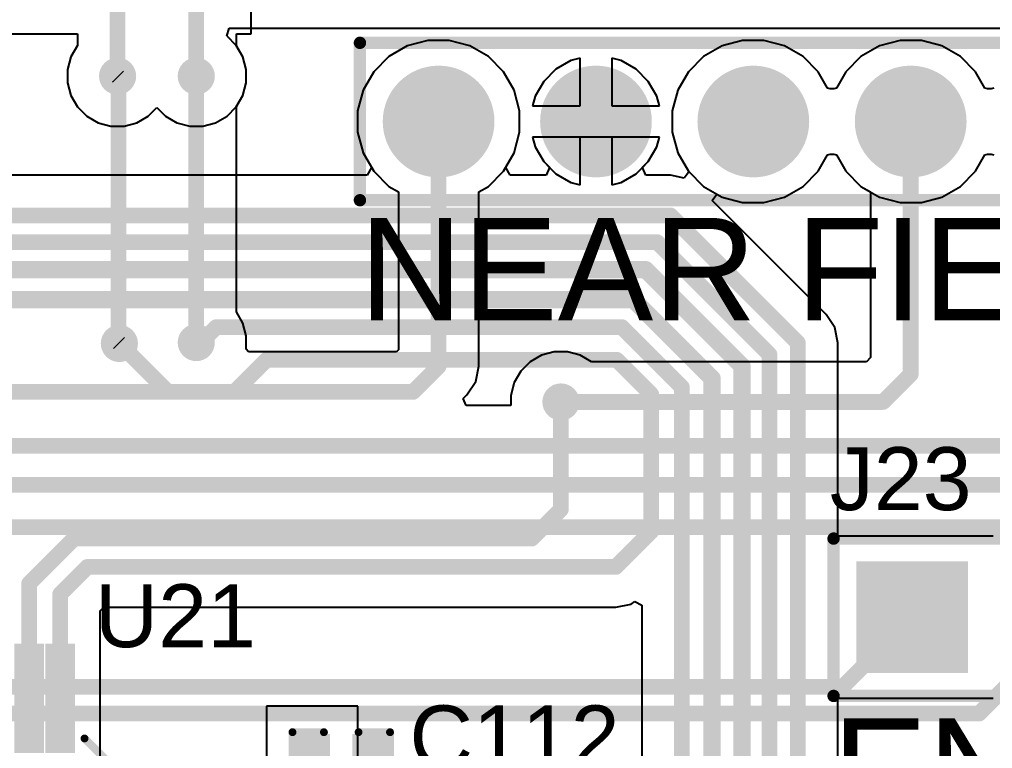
# Model space of a CAD drawing. Header units: millimetres. Extents: x 0 to 214, y 0 to 214.
# Drawn here: x 4.442 to 5.06, y 3.085 to 3.548 of the extents above; entities that cross this region are included whole.
import ezdxf

# ---------------------------------------------------------------- set-up
doc = ezdxf.new("R2010")
doc.units = ezdxf.units.MM
doc.header["$MEASUREMENT"] = 0
for name, color, linetype in [('BottomLayer', 5, 'Continuous'), ('BottomSolder', 6, 'Continuous'), ('MultiLayer', 9, 'Continuous'), ('PadHoleLayer', 156, 'Continuous'), ('TopLayer', 1, 'Continuous'), ('TopOverlay', 2, 'Continuous'), ('TopPaste', 8, 'Continuous'), ('TopSolder', 216, 'Continuous'), ('ViaHoleLayer', 16, 'Continuous')]:
    doc.layers.add(name, color=color, linetype=linetype)
doc.styles.add('Arial', font='', dxfattribs={"height": 0.2})
doc.styles.get('Arial').set_extended_font_data('Arial')

# ---------------------------------------------------------------- blocks, each defined once
blk = doc.blocks.new('C___0402_9')
at = {"layer": 'TopLayer'}
for points in [[(-0.0275, -0.0125), (-0.0275, 0.0125), (-0.0095, 0.0125), (-0.0095, -0.0125)], [(0.0095, -0.0125), (0.0095, 0.0125), (0.0275, 0.0125), (0.0275, -0.0125)]]:
    blk.add_hatch(color=1, dxfattribs=at).paths.add_polyline_path(points)
at = {"layer": 'TopPaste'}
for points in [[(-0.0275, -0.0125), (-0.0275, 0.0125), (-0.0095, 0.0125), (-0.0095, -0.0125)], [(0.0095, -0.0125), (0.0095, 0.0125), (0.0275, 0.0125), (0.0275, -0.0125)]]:
    blk.add_hatch(color=8, dxfattribs=at).paths.add_polyline_path(points)
at = {"layer": 'TopSolder'}
for points in [[(-0.02986, -0.01486), (-0.02986, 0.01486), (-0.00714, 0.01486), (-0.00714, -0.01486)], [(0.00714, -0.01486), (0.00714, 0.01486), (0.02986, 0.01486), (0.02986, -0.01486)]]:
    blk.add_hatch(color=216, dxfattribs=at).paths.add_polyline_path(points)
at = {"layer": 'TopOverlay', "const_width": 0.005}
for points in [[(-0.031, -0.016), (-0.031, 0.016)], [(-0.031, 0.016), (-0.011, 0.016)], [(0.011, 0.016), (0.031, 0.016)], [(0.031, -0.016), (0.031, 0.016)], [(-0.031, -0.016), (-0.011, -0.016)], [(0.011, -0.016), (0.031, -0.016)]]:
    blk.add_lwpolyline(points, dxfattribs=at)
at = {"layer": 'TopOverlay', "const_width": 0.0025}
for points in [[(-0.03225, 0.016, 1), (-0.02975, 0.016, 1)], [(-0.03225, 0.016, 1), (-0.02975, 0.016, 1)], [(-0.01225, 0.016, 1), (-0.00975, 0.016, 1)], [(0.00975, 0.016, 1), (0.01225, 0.016, 1)], [(0.02975, 0.016, 1), (0.03225, 0.016, 1)], [(0.02975, 0.016, 1), (0.03225, 0.016, 1)], [(-0.03225, -0.016, 1), (-0.02975, -0.016, 1)], [(-0.03225, -0.016, 1), (-0.02975, -0.016, 1)], [(-0.01225, -0.016, 1), (-0.00975, -0.016, 1)], [(0.00975, -0.016, 1), (0.01225, -0.016, 1)], [(0.02975, -0.016, 1), (0.03225, -0.016, 1)], [(0.02975, -0.016, 1), (0.03225, -0.016, 1)]]:
    blk.add_lwpolyline(points, format="xyb", close=True, dxfattribs=at)
blk = doc.blocks.new('HDR1X7_83')
at = {"layer": 'BottomLayer'}
h = blk.add_hatch(color=5, dxfattribs=at)
edge = h.paths.add_edge_path()
edge.add_arc((0.3, 0), 0.0315, 0, 360)
h = blk.add_hatch(color=5, dxfattribs=at)
edge = h.paths.add_edge_path()
edge.add_arc((0.4, 0), 0.0315, 0, 360)
h = blk.add_hatch(color=5, dxfattribs=at)
edge = h.paths.add_edge_path()
edge.add_arc((0.5, 0), 0.0315, 0, 360)
h = blk.add_hatch(color=5, dxfattribs=at)
edge = h.paths.add_edge_path()
edge.add_arc((0.6, 0), 0.0315, 0, 360)
at = {"layer": 'BottomSolder'}
h = blk.add_hatch(color=6, dxfattribs=at)
edge = h.paths.add_edge_path()
edge.add_arc((0.3, 0), 0.0355, 0, 360)
h = blk.add_hatch(color=6, dxfattribs=at)
edge = h.paths.add_edge_path()
edge.add_arc((0.4, 0), 0.0355, 0, 360)
h = blk.add_hatch(color=6, dxfattribs=at)
edge = h.paths.add_edge_path()
edge.add_arc((0.5, 0), 0.0355, 0, 360)
h = blk.add_hatch(color=6, dxfattribs=at)
edge = h.paths.add_edge_path()
edge.add_arc((0.6, 0), 0.0355, 0, 360)
at = {"layer": 'MultiLayer'}
h = blk.add_hatch(color=9, dxfattribs=at)
edge = h.paths.add_edge_path()
edge.add_arc((0.3, 0), 0.0315, 0, 360)
h = blk.add_hatch(color=9, dxfattribs=at)
edge = h.paths.add_edge_path()
edge.add_arc((0.4, 0), 0.0315, 0, 360)
h = blk.add_hatch(color=9, dxfattribs=at)
edge = h.paths.add_edge_path()
edge.add_arc((0.5, 0), 0.0315, 0, 360)
h = blk.add_hatch(color=9, dxfattribs=at)
edge = h.paths.add_edge_path()
edge.add_arc((0.6, 0), 0.0315, 0, 360)
at = {"layer": 'PadHoleLayer'}
h = blk.add_hatch(color=156, dxfattribs=at)
edge = h.paths.add_edge_path()
edge.add_arc((0.3, 0), 0.01772, 0, 360)
h = blk.add_hatch(color=156, dxfattribs=at)
edge = h.paths.add_edge_path()
edge.add_arc((0.4, 0), 0.01772, 0, 360)
h = blk.add_hatch(color=156, dxfattribs=at)
edge = h.paths.add_edge_path()
edge.add_arc((0.5, 0), 0.01772, 0, 360)
h = blk.add_hatch(color=156, dxfattribs=at)
edge = h.paths.add_edge_path()
edge.add_arc((0.6, 0), 0.01772, 0, 360)
at = {"layer": 'TopLayer'}
h = blk.add_hatch(color=1, dxfattribs=at)
edge = h.paths.add_edge_path()
edge.add_arc((0.3, 0), 0.0315, 0, 360)
h = blk.add_hatch(color=1, dxfattribs=at)
edge = h.paths.add_edge_path()
edge.add_arc((0.4, 0), 0.0315, 0, 360)
h = blk.add_hatch(color=1, dxfattribs=at)
edge = h.paths.add_edge_path()
edge.add_arc((0.5, 0), 0.0315, 0, 360)
h = blk.add_hatch(color=1, dxfattribs=at)
edge = h.paths.add_edge_path()
edge.add_arc((0.6, 0), 0.0315, 0, 360)
at = {"layer": 'TopSolder'}
h = blk.add_hatch(color=216, dxfattribs=at)
edge = h.paths.add_edge_path()
edge.add_arc((0.3, 0), 0.0355, 0, 360)
h = blk.add_hatch(color=216, dxfattribs=at)
edge = h.paths.add_edge_path()
edge.add_arc((0.4, 0), 0.0355, 0, 360)
h = blk.add_hatch(color=216, dxfattribs=at)
edge = h.paths.add_edge_path()
edge.add_arc((0.5, 0), 0.0355, 0, 360)
h = blk.add_hatch(color=216, dxfattribs=at)
edge = h.paths.add_edge_path()
edge.add_arc((0.6, 0), 0.0355, 0, 360)
at = {"layer": 'TopOverlay', "const_width": 0.00787}
for points in [[(0.65, 0.05), (-0.05, 0.05)], [(0.65, 0.05), (0.65, -0.05)], [(0.65, -0.05), (-0.05, -0.05)]]:
    blk.add_lwpolyline(points, dxfattribs=at)
at = {"layer": 'TopOverlay', "const_width": 0.00394}
for points in [[(0.64803, 0.05, 1), (0.65197, 0.05, 1)], [(0.64803, 0.05, 1), (0.65197, 0.05, 1)], [(0.64803, -0.05, 1), (0.65197, -0.05, 1)], [(0.64803, -0.05, 1), (0.65197, -0.05, 1)]]:
    blk.add_lwpolyline(points, format="xyb", close=True, dxfattribs=at)
blk = doc.blocks.new('HDR1X4__109')
at = {"layer": 'BottomLayer'}
blk.add_hatch(color=5, dxfattribs=at).paths.add_polyline_path([(-0.0315, 0.0315), (0.0315, 0.0315), (0.0315, -0.0315), (-0.0315, -0.0315)])
h = blk.add_hatch(color=5, dxfattribs=at)
edge = h.paths.add_edge_path()
edge.add_arc((0.1, 0), 0.0315, 0, 360)
h = blk.add_hatch(color=5, dxfattribs=at)
edge = h.paths.add_edge_path()
edge.add_arc((0.2, 0), 0.0315, 0, 360)
h = blk.add_hatch(color=5, dxfattribs=at)
edge = h.paths.add_edge_path()
edge.add_arc((0.3, 0), 0.0315, 0, 360)
at = {"layer": 'BottomSolder'}
blk.add_hatch(color=6, dxfattribs=at).paths.add_polyline_path([(-0.0355, 0.0355), (0.0355, 0.0355), (0.0355, -0.0355), (-0.0355, -0.0355)])
h = blk.add_hatch(color=6, dxfattribs=at)
edge = h.paths.add_edge_path()
edge.add_arc((0.1, 0), 0.0355, 0, 360)
h = blk.add_hatch(color=6, dxfattribs=at)
edge = h.paths.add_edge_path()
edge.add_arc((0.2, 0), 0.0355, 0, 360)
h = blk.add_hatch(color=6, dxfattribs=at)
edge = h.paths.add_edge_path()
edge.add_arc((0.3, 0), 0.0355, 0, 360)
at = {"layer": 'MultiLayer'}
blk.add_hatch(color=9, dxfattribs=at).paths.add_polyline_path([(-0.0315, 0.0315), (0.0315, 0.0315), (0.0315, -0.0315), (-0.0315, -0.0315)])
h = blk.add_hatch(color=9, dxfattribs=at)
edge = h.paths.add_edge_path()
edge.add_arc((0.1, 0), 0.0315, 0, 360)
h = blk.add_hatch(color=9, dxfattribs=at)
edge = h.paths.add_edge_path()
edge.add_arc((0.2, 0), 0.0315, 0, 360)
h = blk.add_hatch(color=9, dxfattribs=at)
edge = h.paths.add_edge_path()
edge.add_arc((0.3, 0), 0.0315, 0, 360)
at = {"layer": 'PadHoleLayer'}
h = blk.add_hatch(color=156, dxfattribs=at)
edge = h.paths.add_edge_path()
edge.add_arc((0, 0), 0.0187, 0, 360)
h = blk.add_hatch(color=156, dxfattribs=at)
edge = h.paths.add_edge_path()
edge.add_arc((0.1, 0), 0.0187, 0, 360)
h = blk.add_hatch(color=156, dxfattribs=at)
edge = h.paths.add_edge_path()
edge.add_arc((0.2, 0), 0.0187, 0, 360)
h = blk.add_hatch(color=156, dxfattribs=at)
edge = h.paths.add_edge_path()
edge.add_arc((0.3, 0), 0.0187, 0, 360)
at = {"layer": 'TopLayer'}
blk.add_hatch(color=1, dxfattribs=at).paths.add_polyline_path([(-0.0315, 0.0315), (0.0315, 0.0315), (0.0315, -0.0315), (-0.0315, -0.0315)])
h = blk.add_hatch(color=1, dxfattribs=at)
edge = h.paths.add_edge_path()
edge.add_arc((0.1, 0), 0.0315, 0, 360)
h = blk.add_hatch(color=1, dxfattribs=at)
edge = h.paths.add_edge_path()
edge.add_arc((0.2, 0), 0.0315, 0, 360)
h = blk.add_hatch(color=1, dxfattribs=at)
edge = h.paths.add_edge_path()
edge.add_arc((0.3, 0), 0.0315, 0, 360)
at = {"layer": 'TopSolder'}
blk.add_hatch(color=216, dxfattribs=at).paths.add_polyline_path([(-0.0355, 0.0355), (0.0355, 0.0355), (0.0355, -0.0355), (-0.0355, -0.0355)])
h = blk.add_hatch(color=216, dxfattribs=at)
edge = h.paths.add_edge_path()
edge.add_arc((0.1, 0), 0.0355, 0, 360)
h = blk.add_hatch(color=216, dxfattribs=at)
edge = h.paths.add_edge_path()
edge.add_arc((0.2, 0), 0.0355, 0, 360)
h = blk.add_hatch(color=216, dxfattribs=at)
edge = h.paths.add_edge_path()
edge.add_arc((0.3, 0), 0.0355, 0, 360)
at = {"layer": 'TopOverlay', "const_width": 0.00787}
for points in [[(-0.05, 0.05), (0.35, 0.05)], [(-0.05, -0.05), (-0.05, 0.05)], [(0.35, -0.05), (0.35, 0.05)], [(-0.05, -0.05), (0.35, -0.05)]]:
    blk.add_lwpolyline(points, dxfattribs=at)
at = {"layer": 'TopOverlay', "const_width": 0.00394}
for points in [[(-0.05197, 0.05, 1), (-0.04803, 0.05, 1)], [(-0.05197, 0.05, 1), (-0.04803, 0.05, 1)], [(0.34803, 0.05, 1), (0.35197, 0.05, 1)], [(0.34803, 0.05, 1), (0.35197, 0.05, 1)], [(-0.05197, -0.05, 1), (-0.04803, -0.05, 1)], [(-0.05197, -0.05, 1), (-0.04803, -0.05, 1)], [(0.34803, -0.05, 1), (0.35197, -0.05, 1)], [(0.34803, -0.05, 1), (0.35197, -0.05, 1)]]:
    blk.add_lwpolyline(points, format="xyb", close=True, dxfattribs=at)
blk = doc.blocks.new('LQFP_144_20_20__126')
at = {"layer": 'TopLayer'}
for points in [[(0.31929, 0.38976), (0.31929, 0.45118), (0.33031, 0.45118), (0.33031, 0.38976)], [(0.33898, 0.38976), (0.33898, 0.45118), (0.35, 0.45118), (0.35, 0.38976)]]:
    blk.add_hatch(color=1, dxfattribs=at).paths.add_polyline_path(points)
at = {"layer": 'TopPaste'}
for points in [[(0.31929, 0.38976), (0.31929, 0.45118), (0.33031, 0.45118), (0.33031, 0.38976)], [(0.33898, 0.38976), (0.33898, 0.45118), (0.35, 0.45118), (0.35, 0.38976)]]:
    blk.add_hatch(color=8, dxfattribs=at).paths.add_polyline_path(points)
at = {"layer": 'TopSolder'}
for points in [[(0.31529, 0.38576), (0.31529, 0.45518), (0.33431, 0.45518), (0.33431, 0.38576)], [(0.33498, 0.38576), (0.33498, 0.45518), (0.354, 0.45518), (0.354, 0.38576)]]:
    blk.add_hatch(color=216, dxfattribs=at).paths.add_polyline_path(points)
at = {"layer": 'TopOverlay', "const_width": 0.005}
blk.add_lwpolyline([(0.36, 0.395), (0.395, 0.36)], dxfattribs=at)
at = {"layer": 'TopOverlay', "const_width": 0.0025}
blk.add_lwpolyline([(0.35875, 0.395, 1), (0.36125, 0.395, 1)], format="xyb", close=True, dxfattribs=at)

msp = doc.modelspace()

# ---------------------------------------------------------------- hatches: boundary and pattern name
at = {"layer": 'BottomLayer'}
h = msp.add_hatch(color=5, dxfattribs=at)
edge = h.paths.add_edge_path()
edge.add_arc((4.50387, 3.51185), 0.01181, 0, 360)
h = msp.add_hatch(color=5, dxfattribs=at)
edge = h.paths.add_edge_path()
edge.add_arc((4.55387, 3.51185), 0.01181, 0, 360)
h = msp.add_hatch(color=5, dxfattribs=at)
edge = h.paths.add_edge_path()
edge.add_arc((4.505, 3.342), 0.01181, 0, 360)
h = msp.add_hatch(color=5, dxfattribs=at)
edge = h.paths.add_edge_path()
edge.add_arc((4.55387, 3.34257), 0.01181, 0, 360)
h = msp.add_hatch(color=5, dxfattribs=at)
edge = h.paths.add_edge_path()
edge.add_arc((4.7856, 3.30483), 0.01181, 0, 360)
at = {"layer": 'BottomSolder'}
h = msp.add_hatch(color=6, dxfattribs=at)
edge = h.paths.add_edge_path()
edge.add_arc((4.55387, 3.34257), 0.00591, 0, 360)
at = {"layer": 'TopLayer'}
h = msp.add_hatch(color=1, dxfattribs=at)
edge = h.paths.add_edge_path()
edge.add_arc((4.50387, 3.51185), 0.01181, 0, 360)
h = msp.add_hatch(color=1, dxfattribs=at)
edge = h.paths.add_edge_path()
edge.add_arc((4.55387, 3.51185), 0.01181, 0, 360)
h = msp.add_hatch(color=1, dxfattribs=at)
edge = h.paths.add_edge_path()
edge.add_arc((4.505, 3.342), 0.01181, 0, 360)
h = msp.add_hatch(color=1, dxfattribs=at)
edge = h.paths.add_edge_path()
edge.add_arc((4.55387, 3.34257), 0.01181, 0, 360)
h = msp.add_hatch(color=1, dxfattribs=at)
edge = h.paths.add_edge_path()
edge.add_arc((4.7856, 3.30483), 0.01181, 0, 360)
at = {"layer": 'TopSolder'}
h = msp.add_hatch(color=216, dxfattribs=at)
edge = h.paths.add_edge_path()
edge.add_arc((4.55387, 3.34257), 0.00591, 0, 360)
at = {"layer": 'ViaHoleLayer'}
h = msp.add_hatch(color=16, dxfattribs=at)
edge = h.paths.add_edge_path()
edge.add_arc((4.50387, 3.51185), 0.00591, 0, 360)
h = msp.add_hatch(color=16, dxfattribs=at)
edge = h.paths.add_edge_path()
edge.add_arc((4.55387, 3.51185), 0.00591, 0, 360)
h = msp.add_hatch(color=16, dxfattribs=at)
edge = h.paths.add_edge_path()
edge.add_arc((4.505, 3.342), 0.00591, 0, 360)
h = msp.add_hatch(color=16, dxfattribs=at)
edge = h.paths.add_edge_path()
edge.add_arc((4.55387, 3.34257), 0.00591, 0, 360)
h = msp.add_hatch(color=16, dxfattribs=at)
edge = h.paths.add_edge_path()
edge.add_arc((4.7856, 3.30483), 0.00591, 0, 360)

# ---------------------------------------------------------------- linework, layer by layer
at = {"layer": 'BottomLayer'}
for p, q in [((4.57337, 3.53732), (4.57471, 3.54232)), ((4.5734, 3.5373), (4.57337, 3.53732)), ((4.57932, 3.53138), (4.5734, 3.5373)), ((4.57471, 3.54232), (5.40605, 3.54232)), ((4.58351, 3.52413), (4.57932, 3.53138)), ((4.68799, 3.53102), (4.67625, 3.52424)), ((4.70109, 3.53453), (4.68799, 3.53102)), ((4.71465, 3.53453), (4.70109, 3.53453)), ((4.72774, 3.53102), (4.71465, 3.53453)), ((4.73949, 3.52424), (4.72774, 3.53102)), ((4.88799, 3.53102), (4.87625, 3.52424)), ((4.90109, 3.53453), (4.88799, 3.53102)), ((4.91465, 3.53453), (4.90109, 3.53453)), ((4.92774, 3.53102), (4.91465, 3.53453)), ((4.93949, 3.52424), (4.92774, 3.53102)), ((4.98799, 3.53102), (4.97625, 3.52424)), ((5.00109, 3.53453), (4.98799, 3.53102)), ((5.01465, 3.53453), (5.00109, 3.53453)), ((5.02774, 3.53102), (5.01465, 3.53453)), ((5.03949, 3.52424), (5.02774, 3.53102)), ((4.58568, 3.51604), (4.58351, 3.52413)), ((4.67625, 3.52424), (4.66666, 3.51465)), ((4.74907, 3.51465), (4.73949, 3.52424)), ((4.79185, 3.5217), (4.78239, 3.51624)), ((4.79787, 3.52331), (4.79185, 3.5217)), ((4.79787, 3.49303), (4.79787, 3.52331)), ((4.82388, 3.5217), (4.81787, 3.52331)), ((4.81787, 3.52331), (4.81787, 3.49303)), ((4.83335, 3.51624), (4.82388, 3.5217)), ((4.87625, 3.52424), (4.86666, 3.51465)), ((4.94907, 3.51465), (4.93949, 3.52424)), ((4.97625, 3.52424), (4.96666, 3.51465)), ((5.04907, 3.51465), (5.03949, 3.52424)), ((4.58568, 3.50766), (4.58568, 3.51604)), ((4.66666, 3.51465), (4.65988, 3.50291)), ((4.75585, 3.50291), (4.74907, 3.51465)), ((4.78239, 3.51624), (4.77466, 3.50851)), ((4.84107, 3.50851), (4.83335, 3.51624)), ((4.86666, 3.51465), (4.85988, 3.50291)), ((4.95508, 3.50425), (4.94907, 3.51465)), ((4.96666, 3.51465), (4.96065, 3.50425)), ((5.05508, 3.50425), (5.04907, 3.51465)), ((4.58351, 3.49957), (4.58568, 3.50766)), ((4.77466, 3.50851), (4.7692, 3.49905)), ((4.84654, 3.49905), (4.84107, 3.50851)), ((4.65988, 3.50291), (4.65637, 3.48981)), ((4.75936, 3.48981), (4.75585, 3.50291)), ((4.85988, 3.50291), (4.85637, 3.48981)), ((4.95668, 3.5038), (4.95508, 3.50425)), ((4.95906, 3.5038), (4.95668, 3.5038)), ((4.96065, 3.50425), (4.95906, 3.5038)), ((5.05668, 3.5038), (5.05508, 3.50425)), ((5.05906, 3.5038), (5.05668, 3.5038)), ((5.06065, 3.50425), (5.05906, 3.5038)), ((4.57936, 3.49238), (4.58351, 3.49957)), ((4.7692, 3.49905), (4.76759, 3.49303)), ((4.84815, 3.49303), (4.84654, 3.49905)), ((4.57936, 3.36204), (4.57936, 3.49238)), ((4.65637, 3.48981), (4.65637, 3.47625)), ((4.75936, 3.47625), (4.75936, 3.48981)), ((4.76759, 3.49303), (4.79787, 3.49303)), ((4.81787, 3.49303), (4.84815, 3.49303)), ((4.85637, 3.48981), (4.85637, 3.47625)), ((4.65637, 3.47625), (4.65988, 3.46316)), ((4.75585, 3.46316), (4.75936, 3.47625)), ((4.85637, 3.47625), (4.85988, 3.46316)), ((4.79787, 3.47303), (4.76759, 3.47303)), ((4.76759, 3.47303), (4.7692, 3.46702)), ((4.79787, 3.44275), (4.79787, 3.47303)), ((4.84815, 3.47303), (4.81787, 3.47303)), ((4.81787, 3.47303), (4.81787, 3.44275)), ((4.84654, 3.46702), (4.84815, 3.47303)), ((4.65988, 3.46316), (4.66666, 3.45142)), ((4.74907, 3.45142), (4.75585, 3.46316)), ((4.7692, 3.46702), (4.77466, 3.45756)), ((4.84107, 3.45756), (4.84654, 3.46702)), ((4.85988, 3.46316), (4.86666, 3.45142)), ((4.77466, 3.45756), (4.78239, 3.44983)), ((4.83335, 3.44983), (4.84107, 3.45756)), ((4.94907, 3.45142), (4.95508, 3.46182)), ((4.95508, 3.46182), (4.95668, 3.46227)), ((4.95668, 3.46227), (4.95906, 3.46227)), ((4.95906, 3.46227), (4.96065, 3.46182)), ((4.96065, 3.46182), (4.96666, 3.45142)), ((4.66666, 3.45142), (4.67625, 3.44183)), ((4.73949, 3.44183), (4.74907, 3.45142)), ((4.86666, 3.45142), (4.87625, 3.44183)), ((4.93949, 3.44183), (4.94907, 3.45142)), ((4.96666, 3.45142), (4.97625, 3.44183)), ((4.78239, 3.44983), (4.79185, 3.44437)), ((4.79185, 3.44437), (4.79787, 3.44275)), ((4.81787, 3.44275), (4.82388, 3.44437)), ((4.82388, 3.44437), (4.83335, 3.44983)), ((4.67625, 3.44183), (4.68238, 3.43829)), ((4.68238, 3.43829), (4.68238, 3.33804)), ((4.73336, 3.43829), (4.73949, 3.44183)), ((4.73336, 3.32748), (4.73336, 3.43829)), ((4.87625, 3.44183), (4.88799, 3.43505)), ((4.92774, 3.43505), (4.93949, 3.44183)), ((4.97625, 3.44183), (4.98238, 3.43829)), ((4.98238, 3.43829), (4.98238, 3.33299)), ((4.88799, 3.43505), (4.90109, 3.43154)), ((4.91465, 3.43154), (4.92774, 3.43505)), ((4.90109, 3.43154), (4.91465, 3.43154)), ((4.58351, 3.35485), (4.57936, 3.36204)), ((4.58568, 3.34676), (4.58351, 3.35485)), ((4.58568, 3.33838), (4.58568, 3.34676)), ((4.58698, 3.33668), (4.58568, 3.33838)), ((4.68102, 3.33668), (4.58698, 3.33668)), ((4.68238, 3.33804), (4.68102, 3.33668)), ((4.77332, 3.33448), (4.76606, 3.33029)), ((4.78141, 3.33664), (4.77332, 3.33448)), ((4.78978, 3.33664), (4.78141, 3.33664)), ((4.79788, 3.33448), (4.78978, 3.33664)), ((4.80507, 3.33032), (4.79788, 3.33448)), ((4.73142, 3.31773), (4.73336, 3.32748)), ((4.76606, 3.33029), (4.76014, 3.32437)), ((4.97971, 3.33032), (4.80507, 3.33032)), ((4.98238, 3.33299), (4.97971, 3.33032)), ((4.76014, 3.32437), (4.75595, 3.31711)), ((4.72589, 3.30946), (4.73142, 3.31773)), ((4.75595, 3.31711), (4.75379, 3.30902)), ((4.72354, 3.30711), (4.72589, 3.30946)), ((4.75379, 3.30902), (4.75379, 3.30249)), ((4.72546, 3.30249), (4.72354, 3.30711)), ((4.75379, 3.30249), (4.72546, 3.30249))]:
    msp.add_line(p, q, dxfattribs=at)
at = {"layer": 'BottomLayer', "const_width": 0.01}
for points in [[(4.50387, 3.51185), (4.50443, 3.51128)], [(4.50443, 3.34257), (4.50443, 3.51128)], [(4.55387, 3.34257), (4.55387, 3.51185)], [(4.70787, 3.32748), (4.70787, 3.48303)], [(5.00787, 3.32244), (5.00787, 3.48303)], [(4.50443, 3.34257), (4.505, 3.342)], [(4.69158, 3.31119), (4.70787, 3.32748)], [(4.99027, 3.30483), (5.00787, 3.32244)], [(3.9711, 3.31119), (4.69158, 3.31119)], [(4.7856, 3.30483), (4.99027, 3.30483)], [(3.96704, 3.277), (5.09037, 3.277)], [(3.98781, 3.25216), (5.18959, 3.25216)], [(4.082, 3.22535), (5.29023, 3.22535)], [(4.96465, 3.12382), (5.00887, 3.16803)], [(5.05133, 3.10682), (5.10887, 3.16436)], [(3.93555, 3.12382), (4.96465, 3.12382)], [(3.967, 3.10682), (5.05133, 3.10682)]]:
    msp.add_lwpolyline(points, dxfattribs=at)
at = {"layer": 'BottomLayer', "const_width": 0.005}
for points in [[(4.50137, 3.51185, 1), (4.50637, 3.51185, 1)], [(4.50193, 3.51128, 1), (4.50693, 3.51128, 1)], [(4.50193, 3.51128, 1), (4.50693, 3.51128, 1)], [(4.55137, 3.51185, 1), (4.55637, 3.51185, 1)], [(4.70537, 3.48303, 1), (4.71037, 3.48303, 1)], [(5.00537, 3.48303, 1), (5.01037, 3.48303, 1)], [(4.50193, 3.34257, 1), (4.50693, 3.34257, 1)], [(4.50193, 3.34257, 1), (4.50693, 3.34257, 1)], [(4.5025, 3.342, 1), (4.5075, 3.342, 1)], [(4.55137, 3.34257, 1), (4.55637, 3.34257, 1)], [(4.70537, 3.32748, 1), (4.71037, 3.32748, 1)], [(4.70537, 3.32748, 1), (4.71037, 3.32748, 1)], [(5.00537, 3.32244, 1), (5.01037, 3.32244, 1)], [(5.00537, 3.32244, 1), (5.01037, 3.32244, 1)], [(4.68908, 3.31119, 1), (4.69408, 3.31119, 1)], [(4.68908, 3.31119, 1), (4.69408, 3.31119, 1)], [(4.7831, 3.30483, 1), (4.7881, 3.30483, 1)], [(4.98777, 3.30483, 1), (4.99277, 3.30483, 1)], [(4.98777, 3.30483, 1), (4.99277, 3.30483, 1)], [(5.00637, 3.16803, 1), (5.01137, 3.16803, 1)], [(4.96215, 3.12382, 1), (4.96715, 3.12382, 1)], [(4.96215, 3.12382, 1), (4.96715, 3.12382, 1)], [(5.04883, 3.10682, 1), (5.05383, 3.10682, 1)], [(5.04883, 3.10682, 1), (5.05383, 3.10682, 1)]]:
    msp.add_lwpolyline(points, format="xyb", close=True, dxfattribs=at)
at = {"layer": 'TopLayer'}
for p, q in [((4.58883, 3.53879), (4.58883, 3.67328)), ((4.38413, 3.53879), (4.47838, 3.53879)), ((4.47838, 3.53879), (4.47838, 3.53132)), ((4.57936, 3.53132), (4.57936, 3.53879)), ((4.57936, 3.53879), (4.58883, 3.53879)), ((4.47838, 3.53132), (4.47422, 3.52413)), ((4.58351, 3.52413), (4.57936, 3.53132)), ((4.68799, 3.53102), (4.67625, 3.52424)), ((4.70109, 3.53453), (4.68799, 3.53102)), ((4.71465, 3.53453), (4.70109, 3.53453)), ((4.72774, 3.53102), (4.71465, 3.53453)), ((4.73949, 3.52424), (4.72774, 3.53102)), ((4.88799, 3.53102), (4.87625, 3.52424)), ((4.90109, 3.53453), (4.88799, 3.53102)), ((4.91465, 3.53453), (4.90109, 3.53453)), ((4.92774, 3.53102), (4.91465, 3.53453)), ((4.93949, 3.52424), (4.92774, 3.53102)), ((4.98799, 3.53102), (4.97625, 3.52424)), ((5.00109, 3.53453), (4.98799, 3.53102)), ((5.01465, 3.53453), (5.00109, 3.53453)), ((5.02774, 3.53102), (5.01465, 3.53453)), ((5.03949, 3.52424), (5.02774, 3.53102)), ((4.47422, 3.52413), (4.47206, 3.51604)), ((4.58568, 3.51604), (4.58351, 3.52413)), ((4.67625, 3.52424), (4.66666, 3.51465)), ((4.74907, 3.51465), (4.73949, 3.52424)), ((4.79185, 3.5217), (4.78239, 3.51624)), ((4.79787, 3.52331), (4.79185, 3.5217)), ((4.79787, 3.49303), (4.79787, 3.52331)), ((4.82388, 3.5217), (4.81787, 3.52331)), ((4.81787, 3.52331), (4.81787, 3.49303)), ((4.83335, 3.51624), (4.82388, 3.5217)), ((4.87625, 3.52424), (4.86666, 3.51465)), ((4.94907, 3.51465), (4.93949, 3.52424)), ((4.97625, 3.52424), (4.96666, 3.51465)), ((5.04907, 3.51465), (5.03949, 3.52424)), ((4.47206, 3.51604), (4.47206, 3.50766)), ((4.58568, 3.50766), (4.58568, 3.51604)), ((4.66666, 3.51465), (4.65988, 3.50291)), ((4.75585, 3.50291), (4.74907, 3.51465)), ((4.78239, 3.51624), (4.77466, 3.50851)), ((4.84107, 3.50851), (4.83335, 3.51624)), ((4.86666, 3.51465), (4.85988, 3.50291)), ((4.95508, 3.50425), (4.94907, 3.51465)), ((4.96666, 3.51465), (4.96065, 3.50425)), ((5.05508, 3.50425), (5.04907, 3.51465)), ((4.47206, 3.50766), (4.47422, 3.49957)), ((4.58351, 3.49957), (4.58568, 3.50766)), ((4.77466, 3.50851), (4.7692, 3.49905)), ((4.84654, 3.49905), (4.84107, 3.50851)), ((4.65988, 3.50291), (4.65637, 3.48981)), ((4.75936, 3.48981), (4.75585, 3.50291)), ((4.85988, 3.50291), (4.85637, 3.48981)), ((4.95668, 3.5038), (4.95508, 3.50425)), ((4.95906, 3.5038), (4.95668, 3.5038)), ((4.96065, 3.50425), (4.95906, 3.5038)), ((5.05668, 3.5038), (5.05508, 3.50425)), ((5.05906, 3.5038), (5.05668, 3.5038)), ((5.06065, 3.50425), (5.05906, 3.5038)), ((4.47422, 3.49957), (4.47841, 3.49232)), ((4.57932, 3.49232), (4.58351, 3.49957)), ((4.7692, 3.49905), (4.76759, 3.49303)), ((4.84815, 3.49303), (4.84654, 3.49905)), ((4.47841, 3.49232), (4.48434, 3.48639)), ((4.5234, 3.48639), (4.52887, 3.49186)), ((4.52887, 3.49186), (4.53434, 3.48639)), ((4.5734, 3.48639), (4.57932, 3.49232)), ((4.65637, 3.48981), (4.65637, 3.47625)), ((4.75936, 3.47625), (4.75936, 3.48981)), ((4.76759, 3.49303), (4.79787, 3.49303)), ((4.81787, 3.49303), (4.84815, 3.49303)), ((4.85637, 3.48981), (4.85637, 3.47625)), ((4.48434, 3.48639), (4.49159, 3.4822)), ((4.49159, 3.4822), (4.49968, 3.48004)), ((4.50806, 3.48004), (4.51615, 3.4822)), ((4.51615, 3.4822), (4.5234, 3.48639)), ((4.53434, 3.48639), (4.54159, 3.4822)), ((4.54159, 3.4822), (4.54968, 3.48004)), ((4.55806, 3.48004), (4.56615, 3.4822)), ((4.56615, 3.4822), (4.5734, 3.48639)), ((4.49968, 3.48004), (4.50806, 3.48004)), ((4.54968, 3.48004), (4.55806, 3.48004)), ((4.65637, 3.47625), (4.65988, 3.46316)), ((4.75585, 3.46316), (4.75936, 3.47625)), ((4.85637, 3.47625), (4.85988, 3.46316)), ((4.80787, 3.47303), (4.76759, 3.47303)), ((4.76759, 3.47303), (4.7692, 3.46702)), ((4.84815, 3.47303), (4.80787, 3.47303)), ((4.84654, 3.46702), (4.84815, 3.47303)), ((4.65988, 3.46316), (4.66524, 3.45387)), ((4.75049, 3.45387), (4.75585, 3.46316)), ((4.7692, 3.46702), (4.77466, 3.45756)), ((4.84107, 3.45756), (4.84654, 3.46702)), ((4.85988, 3.46316), (4.86666, 3.45142)), ((4.77466, 3.45756), (4.77835, 3.45387)), ((4.83739, 3.45387), (4.84107, 3.45756)), ((4.94907, 3.45142), (4.95508, 3.46182)), ((4.95508, 3.46182), (4.95668, 3.46227)), ((4.95668, 3.46227), (4.95906, 3.46227)), ((4.95906, 3.46227), (4.96065, 3.46182)), ((4.96065, 3.46182), (4.96666, 3.45142)), ((5.04907, 3.45142), (5.05508, 3.46182)), ((5.05508, 3.46182), (5.05668, 3.46227)), ((5.05668, 3.46227), (5.05906, 3.46227)), ((5.05906, 3.46227), (5.06065, 3.46182)), ((4.66524, 3.45387), (4.66239, 3.44887)), ((4.75334, 3.44887), (4.75049, 3.45387)), ((4.77835, 3.45387), (4.77628, 3.44887)), ((4.83946, 3.44887), (4.83739, 3.45387)), ((4.86682, 3.45126), (4.86648, 3.45049)), ((4.86666, 3.45142), (4.86682, 3.45126)), ((4.93949, 3.44183), (4.94907, 3.45142)), ((4.96666, 3.45142), (4.97625, 3.44183)), ((5.03949, 3.44183), (5.04907, 3.45142)), ((4.66239, 3.44887), (4.06511, 3.44887)), ((4.77628, 3.44887), (4.75334, 3.44887)), ((4.85516, 3.44887), (4.83946, 3.44887)), ((4.86387, 3.44714), (4.85516, 3.44887)), ((4.86648, 3.45049), (4.86387, 3.44714)), ((4.92774, 3.43505), (4.93949, 3.44183)), ((4.97625, 3.44183), (4.98799, 3.43505)), ((5.02774, 3.43505), (5.03949, 3.44183)), ((4.88164, 3.43294), (4.88471, 3.43694)), ((4.95415, 3.36043), (4.88164, 3.43294)), ((4.88471, 3.43694), (4.88799, 3.43505)), ((4.88799, 3.43505), (4.90109, 3.43154)), ((4.91465, 3.43154), (4.92774, 3.43505)), ((4.98799, 3.43505), (5.00109, 3.43154)), ((5.01465, 3.43154), (5.02774, 3.43505)), ((4.90109, 3.43154), (4.91465, 3.43154)), ((5.00109, 3.43154), (5.01465, 3.43154)), ((4.95968, 3.35216), (4.95415, 3.36043)), ((4.96162, 3.34241), (4.95968, 3.35216)), ((4.96162, 3.21953), (4.96162, 3.34241)), ((5.06036, 3.21953), (4.96162, 3.21953)), ((4.4929, 3.1722), (4.4952, 3.17451)), ((4.4952, 3.17451), (4.82043, 3.17451)), ((4.82043, 3.17451), (4.83018, 3.17645)), ((4.83018, 3.17645), (4.83253, 3.17802)), ((4.83253, 3.17802), (4.83694, 3.17566)), ((4.83694, 3.17566), (4.83694, 3.00902)), ((4.49287, 3.16722), (4.4929, 3.1722)), ((4.49287, 3.06603), (4.49287, 3.16722)), ((4.49287, 3.16722), (4.49287, 3.16722)), ((4.49287, 3.16722), (4.49287, 3.16722)), ((4.6565, 3.1115), (4.5985, 3.1115)), ((4.5985, 3.1115), (4.5985, 3.07233)), ((4.6565, 3.0465), (4.6565, 3.1115)), ((4.96162, 2.96693), (4.96162, 3.11654)), ((4.96162, 3.11654), (5.06036, 3.11654))]:
    msp.add_line(p, q, dxfattribs=at)
for points, const_width in [([(4.50387, 3.51185), (4.50387, 3.60603)], 0.01), ([(4.55387, 3.51185), (4.55387, 3.60603)], 0.01), ([(3.72787, 3.42338), (4.85516, 3.42338)], 0.01), ([(4.85516, 3.42338), (4.93613, 3.34241)], 0.01), ([(3.72083, 3.40638), (4.8467, 3.40638)], 0.01), ([(4.8467, 3.40638), (4.91813, 3.33495)], 0.01), ([(3.71058, 3.38888), (4.83945, 3.38888)], 0.011), ([(4.83945, 3.38888), (4.90063, 3.3277)], 0.011), ([(3.70271, 3.36988), (4.83158, 3.36988)], 0.011), ([(4.83158, 3.36988), (4.88163, 3.31983)], 0.011), ([(4.55673, 3.34257), (4.56654, 3.35238)], 0.01), ([(4.56654, 3.35238), (4.82433, 3.35238)], 0.01), ([(4.82433, 3.35238), (4.86243, 3.31428)], 0.01), ([(4.505, 3.342), (4.53581, 3.31119)], 0.01), ([(4.55387, 3.34257), (4.55673, 3.34257)], 0.01), ([(4.93613, 2.96693), (4.93613, 3.34241)], 0.01), ([(4.91813, 2.97439), (4.91813, 3.33495)], 0.01), ([(4.57802, 3.31119), (4.59847, 3.33164)], 0.01), ([(4.59847, 3.33164), (4.82103, 3.33164)], 0.01), ([(4.82103, 3.33164), (4.843, 3.30967)], 0.01), ([(4.90063, 2.98164), (4.90063, 3.3277)], 0.011), ([(4.88163, 2.98951), (4.88163, 3.31983)], 0.011), ([(4.53581, 3.31119), (4.57802, 3.31119)], 0.01), ([(4.843, 3.22257), (4.843, 3.30967)], 0.01), ([(4.86243, 2.99846), (4.86243, 3.31428)], 0.01), ([(4.7856, 3.2366), (4.7856, 3.30483)], 0.01), ([(4.767, 3.218), (4.7856, 3.2366)], 0.01), ([(4.44767, 3.18945), (4.47622, 3.218)], 0.01), ([(4.47622, 3.218), (4.767, 3.218)], 0.01), ([(4.82043, 3.2), (4.843, 3.22257)], 0.01), ([(4.46736, 3.18271), (4.48464, 3.2)], 0.01), ([(4.48464, 3.2), (4.82043, 3.2)], 0.01), ([(4.44767, 3.11651), (4.44767, 3.18945)], 0.01), ([(4.46736, 3.11651), (4.46736, 3.18271)], 0.01)]:
    msp.add_lwpolyline(points, dxfattribs=dict(at, const_width=const_width))
for points, const_width in [([(4.50137, 3.51185, 1), (4.50637, 3.51185, 1)], 0.005), ([(4.55137, 3.51185, 1), (4.55637, 3.51185, 1)], 0.005), ([(4.85266, 3.42338, 1), (4.85766, 3.42338, 1)], 0.005), ([(4.85266, 3.42338, 1), (4.85766, 3.42338, 1)], 0.005), ([(4.8442, 3.40638, 1), (4.8492, 3.40638, 1)], 0.005), ([(4.8442, 3.40638, 1), (4.8492, 3.40638, 1)], 0.005), ([(4.8367, 3.38888, 1), (4.8422, 3.38888, 1)], 0.0055), ([(4.8367, 3.38888, 1), (4.8422, 3.38888, 1)], 0.0055), ([(4.82883, 3.36988, 1), (4.83433, 3.36988, 1)], 0.0055), ([(4.82883, 3.36988, 1), (4.83433, 3.36988, 1)], 0.0055), ([(4.56404, 3.35238, 1), (4.56904, 3.35238, 1)], 0.005), ([(4.56404, 3.35238, 1), (4.56904, 3.35238, 1)], 0.005), ([(4.82183, 3.35238, 1), (4.82683, 3.35238, 1)], 0.005), ([(4.82183, 3.35238, 1), (4.82683, 3.35238, 1)], 0.005), ([(4.5025, 3.342, 1), (4.5075, 3.342, 1)], 0.005), ([(4.55137, 3.34257, 1), (4.55637, 3.34257, 1)], 0.005), ([(4.55423, 3.34257, 1), (4.55923, 3.34257, 1)], 0.005), ([(4.55423, 3.34257, 1), (4.55923, 3.34257, 1)], 0.005), ([(4.93363, 3.34241, 1), (4.93863, 3.34241, 1)], 0.005), ([(4.93363, 3.34241, 1), (4.93863, 3.34241, 1)], 0.005), ([(4.91563, 3.33495, 1), (4.92063, 3.33495, 1)], 0.005), ([(4.91563, 3.33495, 1), (4.92063, 3.33495, 1)], 0.005), ([(4.59597, 3.33164, 1), (4.60097, 3.33164, 1)], 0.005), ([(4.59597, 3.33164, 1), (4.60097, 3.33164, 1)], 0.005), ([(4.81853, 3.33164, 1), (4.82353, 3.33164, 1)], 0.005), ([(4.81853, 3.33164, 1), (4.82353, 3.33164, 1)], 0.005), ([(4.89788, 3.3277, 1), (4.90338, 3.3277, 1)], 0.0055), ([(4.89788, 3.3277, 1), (4.90338, 3.3277, 1)], 0.0055), ([(4.87888, 3.31983, 1), (4.88438, 3.31983, 1)], 0.0055), ([(4.87888, 3.31983, 1), (4.88438, 3.31983, 1)], 0.0055), ([(4.53331, 3.31119, 1), (4.53831, 3.31119, 1)], 0.005), ([(4.53331, 3.31119, 1), (4.53831, 3.31119, 1)], 0.005), ([(4.57552, 3.31119, 1), (4.58052, 3.31119, 1)], 0.005), ([(4.57552, 3.31119, 1), (4.58052, 3.31119, 1)], 0.005), ([(4.8405, 3.30967, 1), (4.8455, 3.30967, 1)], 0.005), ([(4.8405, 3.30967, 1), (4.8455, 3.30967, 1)], 0.005), ([(4.85993, 3.31428, 1), (4.86493, 3.31428, 1)], 0.005), ([(4.85993, 3.31428, 1), (4.86493, 3.31428, 1)], 0.005), ([(4.7831, 3.30483, 1), (4.7881, 3.30483, 1)], 0.005), ([(4.7831, 3.2366, 1), (4.7881, 3.2366, 1)], 0.005), ([(4.7831, 3.2366, 1), (4.7881, 3.2366, 1)], 0.005), ([(4.47372, 3.218, 1), (4.47872, 3.218, 1)], 0.005), ([(4.47372, 3.218, 1), (4.47872, 3.218, 1)], 0.005), ([(4.7645, 3.218, 1), (4.7695, 3.218, 1)], 0.005), ([(4.7645, 3.218, 1), (4.7695, 3.218, 1)], 0.005), ([(4.8405, 3.22257, 1), (4.8455, 3.22257, 1)], 0.005), ([(4.8405, 3.22257, 1), (4.8455, 3.22257, 1)], 0.005), ([(4.48214, 3.2, 1), (4.48714, 3.2, 1)], 0.005), ([(4.48214, 3.2, 1), (4.48714, 3.2, 1)], 0.005), ([(4.81793, 3.2, 1), (4.82293, 3.2, 1)], 0.005), ([(4.81793, 3.2, 1), (4.82293, 3.2, 1)], 0.005), ([(4.44517, 3.18945, 1), (4.45017, 3.18945, 1)], 0.005), ([(4.44517, 3.18945, 1), (4.45017, 3.18945, 1)], 0.005), ([(4.46486, 3.18271, 1), (4.46986, 3.18271, 1)], 0.005), ([(4.46486, 3.18271, 1), (4.46986, 3.18271, 1)], 0.005), ([(4.44517, 3.11651, 1), (4.45017, 3.11651, 1)], 0.005), ([(4.46486, 3.11651, 1), (4.46986, 3.11651, 1)], 0.005)]:
    msp.add_lwpolyline(points, format="xyb", close=True, dxfattribs=dict(at, const_width=const_width))

# ---------------------------------------------------------------- block references
at = {"rotation": 180}
msp.add_blockref('HDR1X7_83', (5.30787, 3.48303), dxfattribs=at)
for name, p in [('HDR1X4__109', (5.00887, 3.16803)), ('LQFP_144_20_20__126', (4.12287, 2.69603)), ('C___0402_9', (4.646, 3.079))]:
    msp.add_blockref(name, p)

# ---------------------------------------------------------------- texts
at = {"layer": 'TopOverlay', "style": 'Arial'}
for s, p in [('NEAR FIELD COM', (4.65753, 3.3568)), ('ENCODER', (4.95798, 3.03876))]:
    msp.add_text(s, height=0.065, rotation=360, dxfattribs=at).set_placement(p)
for s, p in [('J23', (4.95648, 3.23609)), ('U21', (4.48935, 3.14901)), ('C112', (4.68935, 3.07201))]:
    msp.add_text(s, height=0.04, dxfattribs=at).set_placement(p)

doc.saveas('drawing.dxf')
